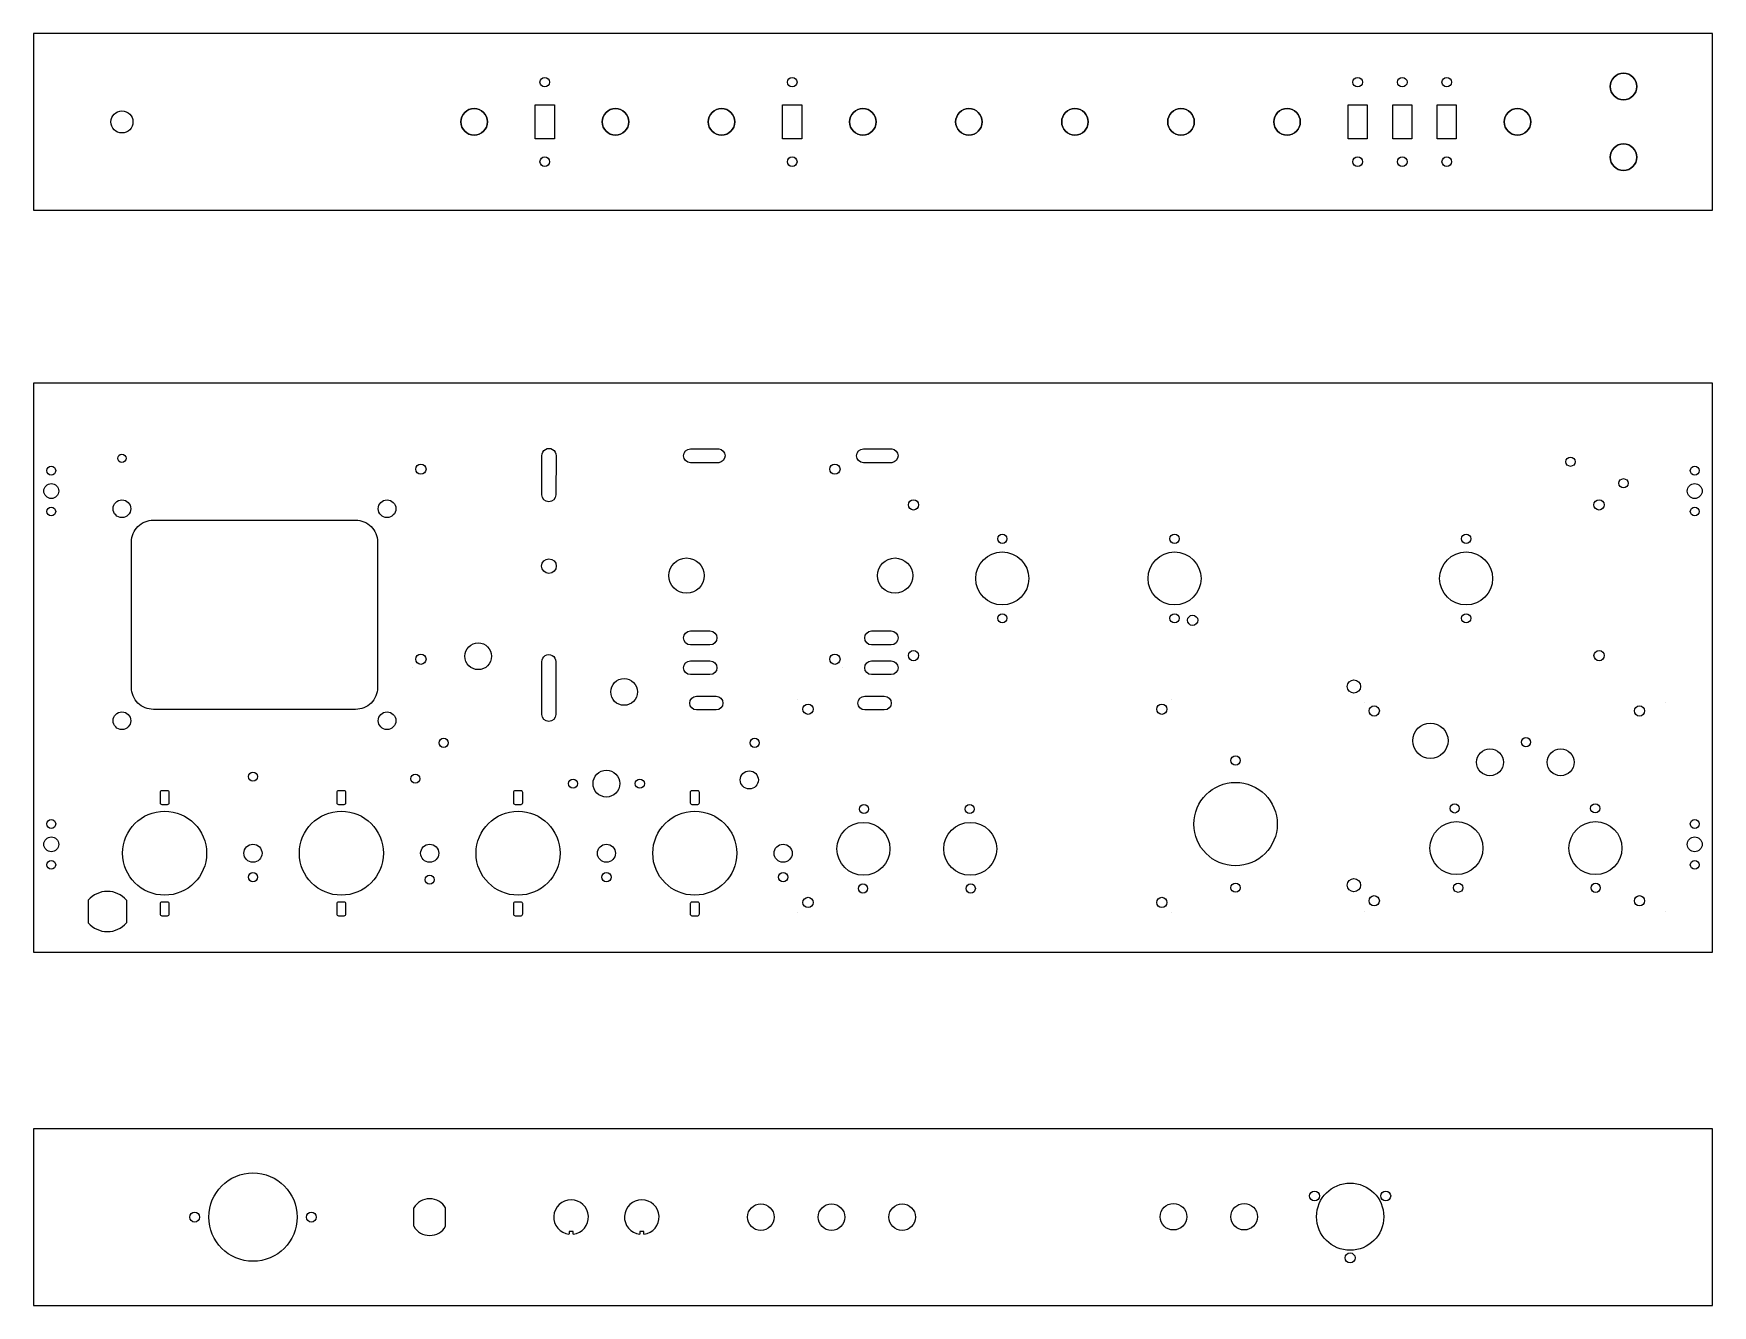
# Model space of a CAD drawing. Header units: inches. Extents: x 0 to 23.8, y 0 to 18.
import ezdxf

# ---------------------------------------------------------------- set-up
doc = ezdxf.new("R2010")
doc.units = ezdxf.units.IN
doc.header["$MEASUREMENT"] = 0

# ---------------------------------------------------------------- blocks, each defined once
blk = doc.blocks.new('switch')
blk.add_lwpolyline([(10.299, -5.522), (10.299, -6.002), (10.029, -6.002), (10.029, -5.522)], close=True)
for centre in [(10.164, -5.2), (10.164, -6.325)]:
    blk.add_circle(centre, 0.068)

msp = doc.modelspace()

# ---------------------------------------------------------------- linework, layer by layer
for p, q in [((0.774, 5.735), (0.774, 5.415)), ((1.314, 5.735), (1.314, 5.415)), ((0.355, 5), (0.48, 5)), ((5.379, 1.12), (5.379, 1.38)), ((5.829, 1.12), (5.829, 1.38)), ((7.634, 1.047), (7.575, 1.047)), ((7.575, 1.047), (7.575, 1.007)), ((7.634, 1.007), (7.634, 1.047)), ((8.634, 1.047), (8.575, 1.047)), ((8.575, 1.047), (8.575, 1.007)), ((8.634, 1.007), (8.634, 1.047))]:
    msp.add_line(p, q)
for points in [[(23.75, 18), (0, 18), (0, 15.5), (23.75, 15.5)], [(0, 5), (23.75, 5), (23.75, 13.05), (0, 13.05)], [(0, 0), (23.75, 0), (23.75, 2.5), (0, 2.5)]]:
    msp.add_lwpolyline(points, close=True)
at = {"flags": 128}
for points in [[(7.391, 12.025), (7.388, 11.473, -1), (7.191, 11.473), (7.191, 12.025, -1.046671)], [(9.694, 11.927), (9.293, 11.927, -1), (9.293, 12.123), (9.694, 12.123, -0.8924)], [(12.142, 11.927), (11.741, 11.927, -1), (11.741, 12.123), (12.142, 12.123, -0.8924)], [(9.569, 9.348), (9.293, 9.348, -1), (9.293, 9.545), (9.569, 9.545, -1)], [(12.131, 9.348), (11.856, 9.348, -1), (11.856, 9.545), (12.131, 9.545, -1)], [(7.388, 9.112), (7.388, 8.364, -1), (7.191, 8.364), (7.191, 9.109, -1.015563)], [(9.569, 8.927), (9.293, 8.927, -1), (9.293, 9.123), (9.569, 9.123, -1)], [(12.131, 8.927), (11.856, 8.927, -1), (11.856, 9.123), (12.131, 9.123, -1)], [(9.655, 8.427), (9.38, 8.427, -1), (9.38, 8.623), (9.655, 8.623, -1)], [(12.035, 8.427), (11.76, 8.427, -1), (11.76, 8.623), (12.035, 8.623, -1)], [(1.919, 7.114), (1.919, 7.26, 0.414214), (1.896, 7.284), (1.813, 7.284, 0.414214), (1.789, 7.26), (1.789, 7.114, 0.414214), (1.813, 7.091), (1.896, 7.091, 0.414214)], [(4.419, 7.114), (4.419, 7.26, 0.414214), (4.396, 7.284), (4.313, 7.284, 0.414214), (4.289, 7.26), (4.289, 7.114, 0.414214), (4.313, 7.091), (4.396, 7.091, 0.414214)], [(6.919, 7.114), (6.919, 7.26, 0.414214), (6.896, 7.284), (6.813, 7.284, 0.414214), (6.789, 7.26), (6.789, 7.114, 0.414214), (6.813, 7.091), (6.896, 7.091, 0.414214)], [(9.419, 7.114), (9.419, 7.26, 0.414214), (9.396, 7.284), (9.313, 7.284, 0.414214), (9.289, 7.26), (9.289, 7.114, 0.414214), (9.313, 7.091), (9.396, 7.091, 0.414214)], [(1.919, 5.54), (1.919, 5.686, 0.414214), (1.896, 5.709), (1.813, 5.709, 0.414214), (1.789, 5.686), (1.789, 5.54, 0.414214), (1.813, 5.516), (1.896, 5.516, 0.414214)], [(4.419, 5.54), (4.419, 5.686, 0.414214), (4.396, 5.709), (4.313, 5.709, 0.414214), (4.289, 5.686), (4.289, 5.54, 0.414214), (4.313, 5.516), (4.396, 5.516, 0.414214)], [(6.919, 5.54), (6.919, 5.686, 0.414214), (6.896, 5.709), (6.813, 5.709, 0.414214), (6.789, 5.686), (6.789, 5.54, 0.414214), (6.813, 5.516), (6.896, 5.516, 0.414214)], [(9.419, 5.54), (9.419, 5.686, 0.414214), (9.396, 5.709), (9.313, 5.709, 0.414214), (9.289, 5.686), (9.289, 5.54, 0.414214), (9.313, 5.516), (9.396, 5.516, 0.414214)]]:
    msp.add_lwpolyline(points, format="xyb", close=True, dxfattribs=at)
msp.add_lwpolyline([(1.385, 10.805, -0.414214), (1.695, 11.115), (4.555, 11.115, -0.414214), (4.865, 10.805), (4.865, 8.745, -0.414214), (4.555, 8.435), (1.695, 8.435, -0.414214), (1.385, 8.745)], format="xyb", close=True)
at = {"extrusion": (1.60812e-16, -3.93876e-32, -1)}
for centre in [(-22.492, 17.25), (-6.232, 16.75), (-8.232, 16.75), (-9.732, 16.75), (-11.732, 16.75), (-13.232, 16.75), (-14.732, 16.75), (-16.232, 16.75), (-17.732, 16.75), (-20.992, 16.75), (-22.492, 16.25)]:
    msp.add_circle(centre, 0.188, dxfattribs=at)
for centre, radius in [((22.492, 17.25), 0.188), ((1.25, 16.75), 0.156), ((6.232, 16.75), 0.188), ((8.232, 16.75), 0.188), ((9.732, 16.75), 0.188), ((11.732, 16.75), 0.188), ((13.232, 16.75), 0.188), ((14.732, 16.75), 0.188), ((16.232, 16.75), 0.188), ((17.732, 16.75), 0.188), ((20.992, 16.75), 0.188), ((22.492, 16.25), 0.188), ((0.25, 11.814), 0.0625), ((1.25, 11.989), 0.0591), ((5.479, 11.835), 0.0725), ((11.336, 11.835), 0.0725), ((21.742, 11.94), 0.065), ((23.5, 11.814), 0.0625), ((22.492, 11.636), 0.065), ((0.25, 11.525), 0.105), ((12.448, 11.329), 0.0725), ((22.146, 11.329), 0.0725), ((23.5, 11.525), 0.105), ((0.25, 11.236), 0.0625), ((1.25, 11.275), 0.125), ((5, 11.275), 0.125), ((23.5, 11.236), 0.0625), ((13.704, 10.85), 0.065), ((16.141, 10.85), 0.065), ((20.266, 10.85), 0.065), ((7.29, 10.463), 0.104), ((9.237, 10.328), 0.25), ((12.187, 10.328), 0.25), ((13.704, 10.288), 0.375), ((16.141, 10.288), 0.375), ((20.266, 10.288), 0.375), ((13.704, 9.725), 0.065), ((16.141, 9.725), 0.065), ((16.397, 9.696), 0.0725), ((20.266, 9.725), 0.065), ((6.29, 9.187), 0.189), ((12.448, 9.196), 0.0725), ((22.147, 9.196), 0.0725), ((5.479, 9.145), 0.0725), ((11.336, 9.145), 0.0725), ((8.354, 8.682), 0.189), ((18.679, 8.76), 0.0938), ((1.25, 8.275), 0.125), ((5, 8.275), 0.125), ((10.956, 8.438), 0.0725), ((15.961, 8.438), 0.0725), ((18.966, 8.413), 0.0725), ((22.718, 8.413), 0.0725), ((19.76, 7.992), 0.25), ((5.802, 7.962), 0.065), ((10.202, 7.962), 0.065), ((20.603, 7.687), 0.19), ((21.112, 7.972), 0.065), ((21.603, 7.687), 0.19), ((17.004, 7.712), 0.065), ((3.104, 7.484), 0.065), ((5.4, 7.455), 0.065), ((7.632, 7.385), 0.065), ((8.104, 7.385), 0.19), ((8.577, 7.385), 0.065), ((10.125, 7.438), 0.128), ((17.004, 6.812), 0.59), ((1.854, 6.4), 0.594), ((4.354, 6.4), 0.594), ((6.854, 6.4), 0.594), ((9.354, 6.4), 0.594), ((11.747, 7.025), 0.065), ((13.242, 7.025), 0.065), ((20.104, 7.034), 0.065), ((22.092, 7.035), 0.065), ((0.25, 6.814), 0.0625), ((11.74, 6.462), 0.375), ((13.25, 6.462), 0.375), ((20.129, 6.472), 0.375), ((22.095, 6.472), 0.375), ((23.5, 6.814), 0.0625), ((0.25, 6.525), 0.105), ((3.104, 6.4), 0.128), ((5.604, 6.4), 0.128), ((8.104, 6.4), 0.128), ((10.604, 6.4), 0.128), ((23.5, 6.525), 0.105), ((0.25, 6.236), 0.0625), ((23.5, 6.236), 0.0625), ((3.104, 6.061), 0.065), ((5.604, 6.025), 0.065), ((8.104, 6.061), 0.065), ((10.604, 6.061), 0.065), ((11.733, 5.9), 0.065), ((13.258, 5.9), 0.065), ((17.004, 5.912), 0.065), ((18.679, 5.947), 0.0938), ((20.153, 5.911), 0.065), ((22.099, 5.91), 0.065), ((10.956, 5.704), 0.0725), ((15.961, 5.704), 0.0725), ((18.966, 5.727), 0.0725), ((22.718, 5.727), 0.0725), ((3.104, 1.25), 0.625), ((18.625, 1.256), 0.476), ((10.288, 1.25), 0.188), ((11.288, 1.25), 0.188), ((12.288, 1.25), 0.188), ((16.125, 1.256), 0.188), ((17.125, 1.256), 0.188), ((18.121, 1.549), 0.07), ((19.129, 1.549), 0.07), ((2.279, 1.25), 0.07), ((3.929, 1.25), 0.07), ((18.625, 0.673), 0.07)]:
    msp.add_circle(centre, radius)
at = {"color": 11, "linetype": 'Continuous', "lineweight": 25, "true_color": 0xff7f7f}
for centre, start, end in [((5.362, 9.033), 180, 0), ((5.362, 9.033), 0, 180), ((5.362, 9.033), 180, 0), ((5.362, 9.033), 0, 180), ((11.445, 9.033), 180, 0), ((11.445, 9.033), 0, 180), ((11.445, 9.033), 180, 0), ((11.445, 9.033), 0, 180)]:
    msp.add_arc(centre, 0.0000197, start, end, dxfattribs=at)
at = {"color": 200, "linetype": 'Continuous', "lineweight": 25, "true_color": 0xbf00ff}
for centre, start, end in [((10.805, 8.577), 180, 0), ((10.805, 8.577), 0, 180), ((10.805, 8.577), 180, 0), ((10.805, 8.577), 0, 180), ((16.097, 8.577), 180, 0), ((16.097, 8.577), 0, 180), ((16.097, 8.577), 180, 0), ((16.097, 8.577), 0, 180), ((18.822, 8.531), 180, 0), ((18.822, 8.531), 0, 180), ((18.822, 8.531), 180, 0), ((18.822, 8.531), 0, 180), ((23.092, 8.531), 180, 0), ((23.092, 8.531), 0, 180), ((23.092, 8.531), 180, 0), ((23.092, 8.531), 0, 180), ((10.805, 5.561), 180, 0), ((10.805, 5.561), 0, 180), ((10.805, 5.561), 180, 0), ((10.805, 5.561), 0, 180), ((16.097, 5.561), 180, 0), ((16.097, 5.561), 0, 180), ((16.097, 5.561), 180, 0), ((16.097, 5.561), 0, 180), ((18.822, 5.57), 180, 0), ((18.822, 5.57), 0, 180), ((18.822, 5.57), 180, 0), ((18.822, 5.57), 0, 180), ((23.092, 5.57), 180, 0), ((23.092, 5.57), 0, 180), ((23.092, 5.57), 180, 0), ((23.092, 5.57), 0, 180)]:
    msp.add_arc(centre, 0.0000197, start, end, dxfattribs=at)
for centre, radius, start, end in [((1.044, 5.506), 0.354, 40.3152, 139.6848), ((1.044, 5.644), 0.354, 220.3152, 319.6848), ((5.604, 1.25), 0.26, 30.0733, 149.9267), ((7.604, 1.25), 0.245, 276.9392, 263.0608), ((8.604, 1.25), 0.245, 276.9392, 263.0608), ((5.604, 1.25), 0.26, 210.0733, 329.9267)]:
    msp.add_arc(centre, radius, start, end)

# ---------------------------------------------------------------- block references
for p in [(-2.932, 22.512), (0.568, 22.512), (8.568, 22.512), (9.198, 22.512), (9.828, 22.512)]:
    msp.add_blockref('switch', p)

doc.saveas('drawing.dxf')
